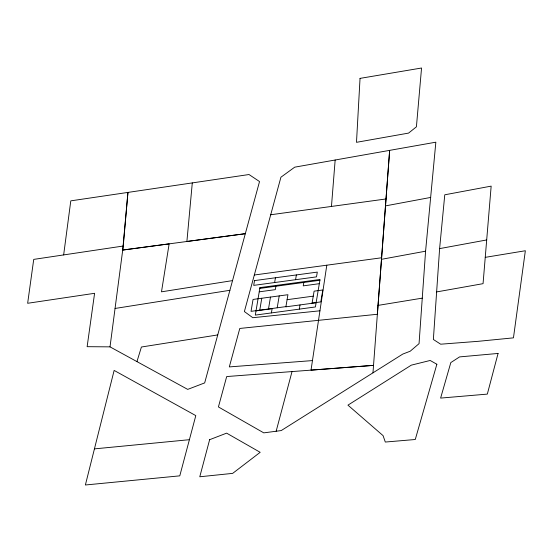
<?xml version="1.0" encoding="UTF-8"?>
<svg xmlns="http://www.w3.org/2000/svg" width="553" height="553" viewBox="0 0 553 553"><rect width="100%" height="100%" fill="white"/><g stroke="black" fill="none" stroke-linecap="round" stroke-linejoin="round"><path stroke-width="0.83" d="M436.621 291.929L483.059 283.661L491.161 186.126L444.771 194.794L439.607 248.615L433.365 339.473L440.672 344.201L478.269 341.312L513.454 337.855L525.35 250.744L485.251 257.352M319.938 310.8L252.811 317.712L244.378 311.553L280.924 177.216L294.721 167.165L435.847 142.19L425.582 251.193L419.05 343.648L410.208 351.217L402.784 354.072L281.228 430.566L263.781 432.868L218.421 406.939L226.689 376.552L373.538 365.367L311.021 370.144L326.802 265.191M254.318 275.007L381.605 257.774L389.651 150.375L377.381 314.263L239.795 328.447L229.315 366.909L312.459 360.591M372.971 372.84L381.487 259.316L425.582 251.193M331.461 206.435L335.159 160.017M232.536 280.606L204.672 382.904L187.709 389.395L110.012 346.862L123.25 246.023L127.943 192.43L122.725 250.053L169.135 243.866L161.49 291.825L232.536 280.606L259.53 181.55L249.009 174.527L70.791 200.857L63.65 254.933M192.292 182.912L186.893 241.481L245.338 233.684L122.725 250.053M259.765 310.164L261.769 298.254M268.481 308.982L270.486 297.072M274.641 282.535L275.442 277.772M271.405 312.915L272.111 308.705L256.025 310.883M275.892 286.24L275.318 289.648L259.233 291.825M277.205 307.8L279.21 295.89M295.572 279.7L296.373 274.938M299.311 309.134L300.023 304.924M303.797 282.465L303.231 285.866L319.316 283.682M312.051 303.293L314.097 291.161L322.814 289.979L320.809 301.897L312.092 303.079M94.432 448.877L85.383 484.988L179.787 475.85L195.803 415.614L114.139 370.42L94.432 448.877L189.396 439.697M276.154 431.236L292.025 371.568M136.95 361.614L141.409 347.014L217.737 334.931M385.476 205.889L430.718 197.428M439.607 248.615L486.688 239.947M378.031 305.394L422.264 298.143M115.052 308.463L229.889 290.297M123.25 246.023L33.726 259.392L27.65 303.286L94.591 293.304L87.132 346.683L110.012 346.862M270.707 214.764L386.015 198.962M259.799 288.424L319.89 280.281M287.09 299.691L313.254 296.145M285.929 306.618L251.041 311.346L253.046 299.436L287.933 294.708L285.887 306.839L316.109 302.747M360.038 78.381L356.491 142.321L408.563 133.1L416.416 126.81L421.552 68.012L360.038 78.381M254.504 280.606L253.703 285.376L316.503 276.866L317.304 272.104L254.504 280.606M259.938 287.615L255.313 315.099L315.404 306.956L320.028 279.472L259.938 287.615M498.066 353.443L487.324 394.109L440.61 398.091L450.819 362.581L459.578 356.906L498.066 353.443M209.635 439.69L199.778 476.776L232.668 473.375L260.18 452.313L226.626 433.144L209.635 439.69M436.863 364.247L415.268 439.504L385.303 442.047L383.077 435.64L347.941 405.142L411.314 365.146L430.179 360.466L436.863 364.247"/></g></svg>
